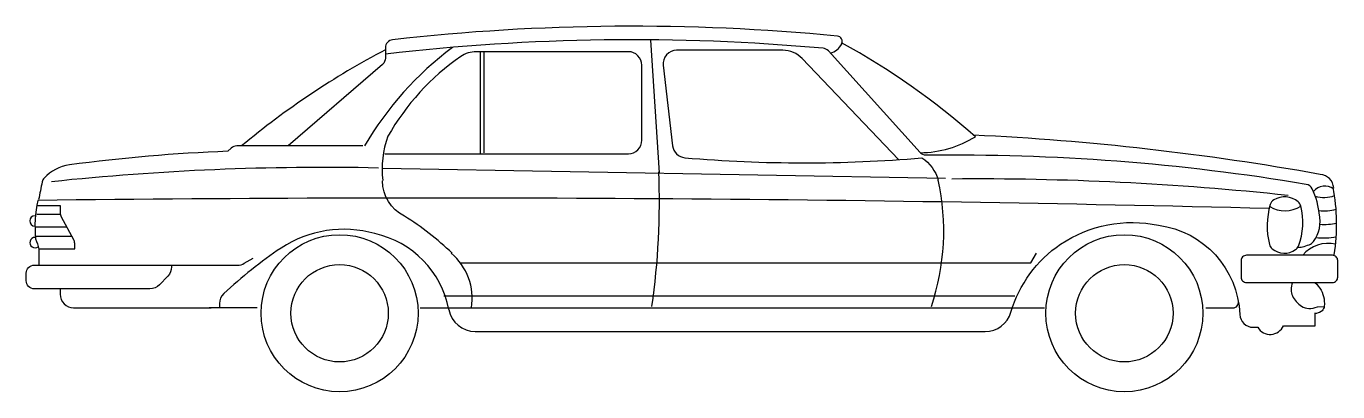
# Model space of a CAD drawing. Extents: x -5.05 to 0, y 0 to 1.41.
import ezdxf

# ---------------------------------------------------------------- set-up
doc = ezdxf.new("R2010")
doc.units = 0
doc.header["$LTSCALE"] = 100
doc.header["$MEASUREMENT"] = 0
doc.layers.add('C-CARRO', color=2, linetype='CONTINUOUS')

msp = doc.modelspace()

# ---------------------------------------------------------------- linework, layer by layer
at = {"layer": 'C-CARRO', "linetype": 'CONTINUOUS'}
for p, q in [((-2.6473, 1.3523), (-2.6143, 0.8414)), ((-3.303, 1.3074), (-3.303, 0.9144)), ((-3.2893, 1.3074), (-3.2893, 0.9187)), ((-5.0111, 0.6815), (-4.9193, 0.6815)), ((-5.0145, 0.6331), (-4.8956, 0.6331)), ((-5.0145, 0.5967), (-4.8761, 0.5967)), ((-3.4427, 0.3671), (-1.2442, 0.3671)), ((-4.1628, 0.3215), (-4.3466, 0.3215)), ((-3.5346, 0.3215), (-1.1293, 0.3215)), ((-0.5088, 0.3215), (-0.4033, 0.3215)), ((-0.0784, 0.3252), (-0.0521, 0.3267))]:
    msp.add_line(p, q, dxfattribs=at)
for points in [[(-1.9545, 1.3019, 0.207177), (-1.9108, 1.3372, 0.532461), (-1.9272, 1.3675, 0.052375), (-3.6408, 1.3534, 0.381525), (-3.6684, 1.3224), (-3.6684, 1.2823, -0.218098), (-3.6792, 1.2587), (-4.0435, 0.9445)], [(-3.6684, 1.3145, 0.053489), (-4.2222, 0.9445, 0.053489)], [(-1.5848, 0.9085, -0.215709), (-1.6083, 0.9188), (-1.9622, 1.3104, 0.188628), (-1.9825, 1.3205, 0.051856), (-3.6684, 1.2979)], [(-1.6079, 0.9183, 0.133958), (-1.3957, 0.9801, 0.055399), (-1.9115, 1.3415, 0.055399)], [(-3.6706, 0.9144), (-2.7322, 0.9144, 0.414214), (-2.6803, 0.9663), (-2.6803, 1.2555, 0.414214), (-2.7322, 1.3074), (-3.3189, 1.3074, 0.152419), (-3.3779, 1.2889, 0.113064), (-3.6586, 0.9819, 0.120926), (-3.6783, 0.8112)], [(-1.692, 0.8918), (-2.0627, 1.2808, 0.205196), (-2.1378, 1.313), (-2.5465, 1.313, 0.448655), (-2.5981, 1.2551), (-2.5619, 0.945, 0.35621), (-2.5148, 0.8993, 0.042588), (-1.6017, 0.8986, -0.172963), (-1.5387, 0.8134)], [(-0.0157, 0.7827, 0.382091), (-0.0674, 0.8349, 0.032773), (-1.4025, 0.986, 0.032773)], [(-3.7549, 0.9445), (-4.2408, 0.9445, 0.192129), (-4.2622, 0.9359), (-4.2749, 0.9239, 0.024353), (-4.8856, 0.8714, 0.173961), (-4.9826, 0.8207, 0.133065), (-4.9902, 0.8063, 0.005642), (-5.0043, 0.7381)], [(-0.0706, 0.6754, 0.096363), (-0.0988, 0.7798, 0.241662), (-0.1216, 0.7968, 0.045037), (-1.5848, 0.9085, 0.045037)], [(-3.4115, 0.5315, 0.051309), (-3.5953, 0.6748, -0.292146), (-3.6789, 0.8101)], [(-2.6415, 0.3263, 0.043973), (-2.6149, 0.8452, 0.043973)], [(-5.0074, 0.7349, 0.080423), (-5.0156, 0.5869, -0.053136), (-5.0035, 0.5467), (-5.0035, 0.4856)], [(-5.0009, 0.5483), (-4.8652, 0.5483), (-4.8652, 0.5687, 0.123947), (-4.869, 0.5834), (-4.9158, 0.6706, -0.123947), (-4.9195, 0.6853), (-4.9195, 0.7139), (-5.0111, 0.7139)], [(-0.2642, 0.7035, 0.009218), (-5.0074, 0.7349, 0.009218)], [(-0.1545, 0.5539, 0.095734), (-0.1047, 0.567, 0.125152), (-0.093, 0.5768, 0.210936), (-0.0706, 0.6824)], [(-3.4239, 0.3144, 0.299241), (-3.709, 0.6071, 0.218614), (-4.0701, 0.5514, 0.04058), (-4.291, 0.3759, 0.207531), (-4.3074, 0.3381), (-4.3074, 0.3215)], [(-3.4239, 0.3144, 0.359395), (-3.322, 0.2303), (-1.3582, 0.2303, 0.332177), (-1.2587, 0.3046, -0.173067), (-1.0675, 0.5663, -0.20253), (-0.6903, 0.6393, -0.364526), (-0.3774, 0.2961)], [(-4.4922, 0.4856), (-4.4922, 0.4791, -0.193615), (-4.5066, 0.4432), (-4.5381, 0.4104, -0.204221), (-4.5756, 0.3944), (-5.0207, 0.3944, -0.414214), (-5.0518, 0.4256), (-5.0518, 0.4545, -0.414214), (-5.0207, 0.4856), (-4.2383, 0.4856, 0.13504), (-4.2118, 0.4929), (-4.1781, 0.513)], [(-0.1745, 0.4186, 0.089509), (-0.1795, 0.3908, 0.105084), (-0.1745, 0.3672, 0.077187), (-0.1604, 0.3453, 0.072639), (-0.1392, 0.3275, 0.129576), (-0.1119, 0.3192, 0.108322), (-0.0784, 0.3252)], [(-0.0882, 0.4186, -0.088557), (-0.0643, 0.3894, -0.093436), (-0.0529, 0.3556, -0.03447), (-0.0515, 0.3343, -0.063798), (-0.0529, 0.3229, -0.184972), (-0.0643, 0.307, -0.141479), (-0.0882, 0.2995)], [(-4.9211, 0.3944), (-4.9211, 0.3734, 0.414214), (-4.8693, 0.3215), (-4.339, 0.3215)], [(-0.3774, 0.2961, 0.402485), (-0.3255, 0.2463), (-0.3083, 0.2463)]]:
    msp.add_lwpolyline(points, format="xyb", dxfattribs=at)
for points in [[(-1.5108, 0.819), (-3.68, 0.8583)], [(-3.3814, 0.4947), (-1.1829, 0.4947), (-1.1599, 0.5312)], [(-0.2093, 0.252), (-0.0867, 0.252), (-0.0867, 0.3025)]]:
    msp.add_lwpolyline(points, dxfattribs=at)
for points in [[(-0.1427, 0.7137, 0.151219), (-0.1525, 0.7293, 0.327663), (-0.2467, 0.7366, 0.182893), (-0.2601, 0.7191, 0.136385), (-0.2631, 0.5648, 0.157498), (-0.2529, 0.5487, 0.341005), (-0.1626, 0.5453, 0.144425), (-0.1518, 0.5592, 0.160709)], [(-0.3518, 0.5236, 0.414214), (-0.3726, 0.5029), (-0.3726, 0.4393, 0.414214), (-0.3518, 0.4186), (-0.0208, 0.4186, 0.414214), (0, 0.4393), (0, 0.5029, 0.414214), (-0.0208, 0.5236)]]:
    msp.add_lwpolyline(points, format="xyb", close=True, dxfattribs=at)
for centre, radius in [((-3.8447, 0.3005), 0.3024), ((-0.8221, 0.3005), 0.3024), ((-3.8447, 0.3005), 0.1875), ((-0.8221, 0.3005), 0.1875)]:
    msp.add_circle(centre, radius, dxfattribs=at)
for centre, radius, start, end in [((-2.6351, 0.2905), 1.2916, 126.8455, 149.5829), ((-3.9075, -9.1169), 9.9788, 88.77907, 96.02159), ((-2.4407, 0.6186), 0.9229, 341.54, 12.1886), ((-1.3909, -10.4966), 11.3143, 83.91469, 90.48353), ((-0.0502, 0.7342), 0.0559, 51.7984, 141.7796), ((-0.7549, 0.6443), 0.7505, 350.926, 10.8082), ((-0.2034, 0.8078), 0.1127, 238.5982, 302.7048), ((-0.0521, 0.8589), 0.1127, 252.0462, 290.6781), ((-5.018, 0.6559), 0.0201, 90, 270), ((-0.0521, 0.8589), 0.1646, 262.7874, 286.1025), ((-0.0521, 0.8589), 0.2165, 265.7215, 282.748), ((-5.018, 0.5725), 0.0201, 90, 307.8578), ((-0.0364, 0.4415), 0.1281, 77.3545, 140.1574), ((-0.0521, 0.8589), 0.2684, 263.3288, 279.8964), ((-3.5607, 0.3579), 0.2268, 350.7636, 49.9571), ((-0.4033, 0.3422), 0.0208, 270, 10.2613), ((-0.2602, 0.2746), 0.0558, 210.4555, 336.0336)]:
    msp.add_arc(centre, radius, start, end, dxfattribs=at)

doc.saveas('drawing.dxf')
